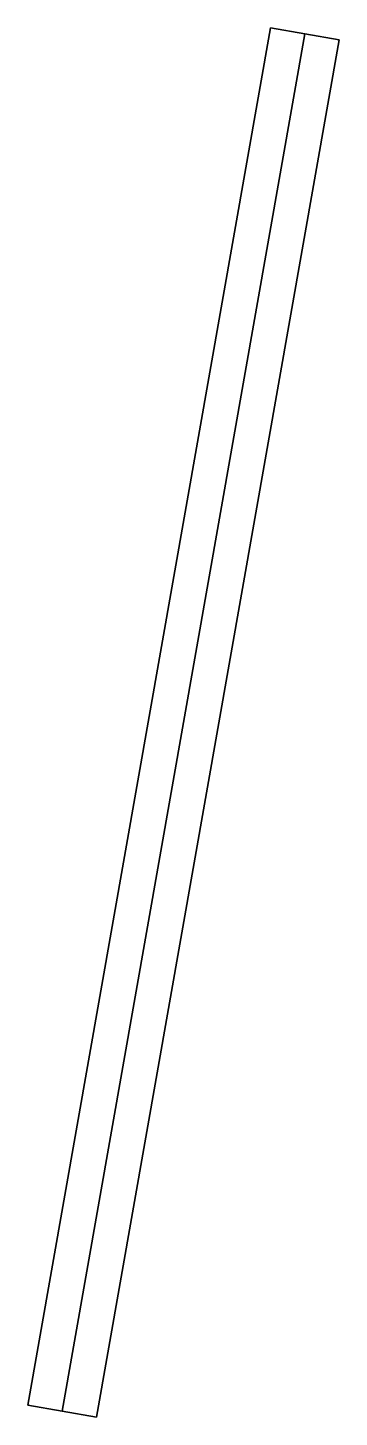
# Model space of a CAD drawing. Extents: x -1.5 to 1.5, y -4.8 to 14.
# Drawn here: x -1.089 to -0.91, y -4.791 to -3.997 of the extents above.
import ezdxf

# ---------------------------------------------------------------- set-up
doc = ezdxf.new("R2010")
doc.units = 0
doc.layers.add('GUNS', color=1, linetype='CONTINUOUS')

msp = doc.modelspace()

# ---------------------------------------------------------------- linework, layer by layer
at = {"layer": 'GUNS'}
for points in [[(-0.9497, -3.99653, 2.59), (-0.93, -4, 2.57), (-1.06892, -4.78785, 2.57), (-1.08861, -4.78437, 2.59)], [(-0.93, -4, 2.61), (-0.9497, -3.99653, 2.59), (-1.08861, -4.78437, 2.59), (-1.06892, -4.78785, 2.61)], [(-0.93, -4, 2.57), (-0.9103, -4.00347, 2.59), (-1.04922, -4.79132, 2.59), (-1.06892, -4.78785, 2.57)], [(-0.9103, -4.00347, 2.59), (-0.93, -4, 2.61), (-1.06892, -4.78785, 2.61), (-1.04922, -4.79132, 2.59)], [(-1.06892, -4.78785, 2.61), (-1.08861, -4.78437, 2.59), (-1.06892, -4.78785, 2.57), (-1.04922, -4.79132, 2.59)]]:
    msp.add_3dface(points, dxfattribs=at)

doc.saveas('drawing.dxf')
